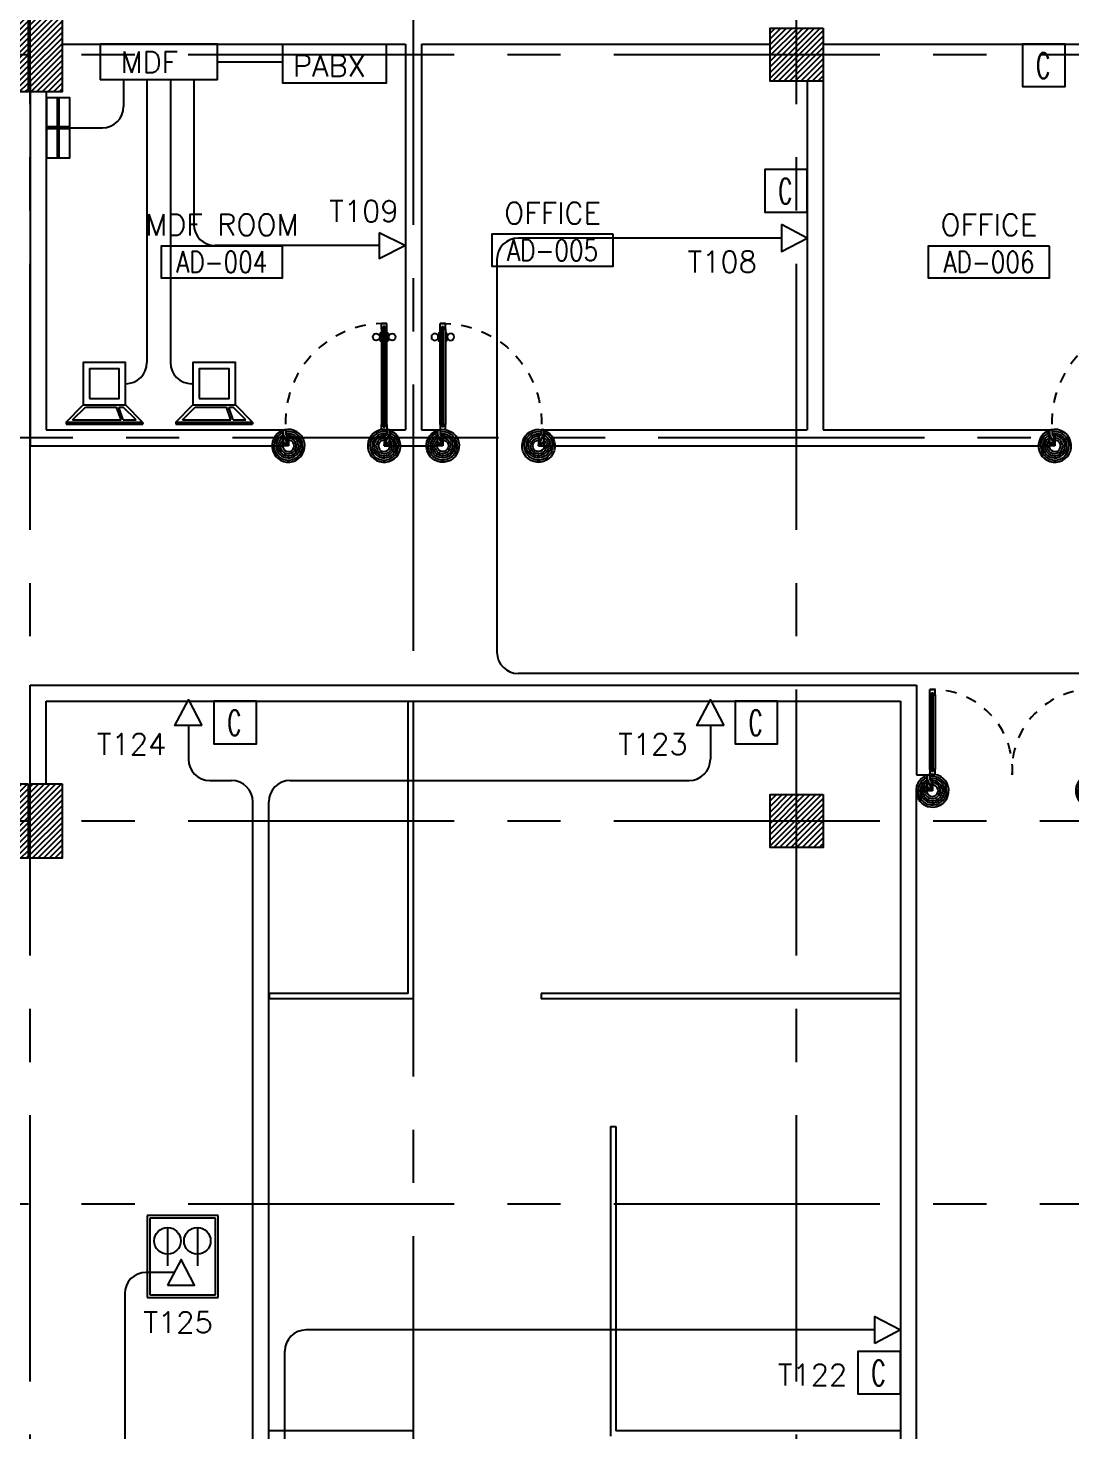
# Model space of a CAD drawing. Extents: x 0.8 to 94.1, y -6.1 to 84.2.
# Drawn here: x 49.38 to 59.17, y 21.54 to 34.72 of the extents above; entities that cross this region are included whole.
import ezdxf
from ezdxf.enums import TextEntityAlignment as Align

# ---------------------------------------------------------------- set-up
doc = ezdxf.new("R2010")
doc.units = 0
doc.header["$MEASUREMENT"] = 0
doc.linetypes.add('CENTERX2', pattern=[4, 2.5, -0.5, 0.5, -0.5])
doc.linetypes.add('HIDDEN', pattern=[0.375, 0.25, -0.125])
doc.layers.get('0').update_dxf_attribs({"color": 11, "linetype": 'CONTINUOUS'})
for name, color, linetype in [('AXES', 11, 'CENTERX2'), ('COL', 11, 'CONTINUOUS'), ('DOOR', 11, 'CONTINUOUS'), ('E-CO', 6, 'CONTINUOUS'), ('E-SOCKETS', 4, 'CONTINUOUS'), ('E-TEL', 4, 'CONTINUOUS'), ('E-TEXT', 2, 'CONTINUOUS'), ('E-WIRE', 4, 'CONTINUOUS'), ('FHC', 11, 'CONTINUOUS'), ('HAT', 11, 'CONTINUOUS'), ('PART', 11, 'CONTINUOUS'), ('RM-BOX', 11, 'CONTINUOUS'), ('RM-NAME', 11, 'CONTINUOUS'), ('RM-NO', 11, 'CONTINUOUS'), ('WALL', 11, 'CONTINUOUS')]:
    doc.layers.add(name, color=color, linetype=linetype)
doc.styles.add('ROMANS', font='ROMANS.shx', dxfattribs={"width": 0.6})
doc.styles.add('RS30', font='ROMANS.shx', dxfattribs={"height": 0.3})
doc.styles.get("Standard").update_dxf_attribs({"font": 'TXT.shx'})

# ---------------------------------------------------------------- blocks, each defined once
blk = doc.blocks.new('A$C5C1537D1')
at = {"layer": 'DOOR', "color": 0, "linetype": 'ByBlock'}
for p, q in [((25, 900), (25, 950)), ((75, 950), (25, 950)), ((25, 950), (75, 950)), ((75, 900), (75, 950)), ((1525, 900), (1525, 950)), ((1525, 950), (1575, 950)), ((1575, 950), (1525, 950)), ((1575, 900), (1575, 950)), ((25, 900), (42, 900)), ((42, 900), (42, 920)), ((42, 920), (58, 920)), ((58, 900), (58, 920)), ((58, 900), (75, 900)), ((1509, 855), (1509, 790)), ((1518, 855), (1509, 855)), ((1518, 778), (1518, 868)), ((1525, 868), (1518, 868)), ((1518, 855), (1518, 790)), ((1542, 900), (1525, 900)), ((1542, 900), (1542, 920)), ((1558, 920), (1542, 920)), ((1558, 900), (1558, 920)), ((1575, 900), (1558, 900)), ((1575, 868), (1582, 868)), ((1582, 778), (1582, 868)), ((1582, 855), (1582, 790)), ((1582, 855), (1591, 855)), ((1591, 855), (1591, 790)), ((1518, 790), (1509, 790)), ((1525, 778), (1518, 778)), ((1575, 778), (1582, 778)), ((1582, 790), (1591, 790)), ((0, 150), (25, 150)), ((0, 0), (0, 150)), ((25, 200), (25, 150)), ((42, 200), (25, 200)), ((25, 150), (25, 100)), ((75, 150), (25, 150)), ((42, 180), (42, 200)), ((58, 180), (42, 180)), ((58, 200), (58, 180)), ((75, 200), (58, 200)), ((75, 150), (75, 200)), ((1525, 150), (1525, 200)), ((1525, 200), (1542, 200)), ((1525, 150), (1575, 150)), ((1542, 200), (1542, 180)), ((1542, 180), (1558, 180)), ((1558, 180), (1558, 200)), ((1558, 200), (1575, 200)), ((1575, 200), (1575, 150)), ((1575, 150), (1575, 100)), ((1600, 150), (1575, 150)), ((1600, 0), (1600, 150)), ((50, 0), (0, 0)), ((25, 100), (50, 100)), ((50, 100), (50, 0)), ((1575, 100), (1550, 100)), ((1550, 100), (1550, 0)), ((1550, 0), (1600, 0))]:
    blk.add_line(p, q, dxfattribs=at)
at = {"layer": 'DOOR', "linetype": 'ByBlock'}
for p, q in [((25, 200), (25, 900)), ((42, 200), (42, 900)), ((58, 200), (58, 900)), ((75, 900), (75, 200)), ((1525, 900), (1525, 200)), ((1542, 200), (1542, 900)), ((1558, 200), (1558, 900)), ((1575, 200), (1575, 900))]:
    blk.add_line(p, q, dxfattribs=at)
at = {"layer": 'DOOR', "color": 9, "linetype": 'ByBlock'}
for p, q in [((50, 0), (0, 114)), ((50, 0), (0, 40)), ((50, 0), (37, 100)), ((1550, 0), (1600, 114)), ((1550, 0), (1563, 100)), ((1550, 0), (1600, 40))]:
    blk.add_line(p, q, dxfattribs=at)
at = {"layer": 'DOOR', "color": 0, "linetype": 'ByBlock'}
for centre in [(1476, 823), (1624, 823)]:
    blk.add_circle(centre, 32.4, dxfattribs=at)
at = {"layer": 'DOOR', "linetype": 'HIDDEN', "ltscale": 0.5}
for centre, start, end in [((50, 199), 356.2751, 91.9062), ((1550, 199), 88.0938, 183.7249)]:
    blk.add_arc(centre, 752, start, end, dxfattribs=at)
at = {"layer": 'DOOR', "color": 9, "linetype": 'ByBlock'}
for centre, radius, start, end in [((50, 0), 154, 103.7142, 108.8947), ((50, 0), 134, 100.72, 111.8402), ((1550, 0), 134, 68.1598, 79.28), ((1550, 0), 154, 71.1053, 76.2858), ((50, 0), 114, 102.6226, 115.9162), ((50, 0), 94.4, 90, 121.9818), ((50, 0), 74.4, 90, 132.2236), ((50, 0), 54.4, 90, 156.7926), ((50, 0), 34.4, 90, 180), ((50, 0), 14.4, 90, 180), ((1550, 0), 94.4, 58.0182, 90), ((1550, 0), 74.4, 47.7764, 90), ((1550, 0), 54.4, 23.2074, 90), ((1550, 0), 34.4, 0, 90), ((1550, 0), 14.4, 0, 90), ((1550, 0), 114, 64.0838, 77.3774)]:
    blk.add_arc(centre, radius, start, end, dxfattribs=at)
at = {"layer": 'WALL', "linetype": 'ByBlock'}
for p, q in [((0, 150), (0, 0)), ((1600, 150), (1600, 0))]:
    blk.add_line(p, q, dxfattribs=at)
blk = doc.blocks.new('COL50')
at = {"layer": 'COL'}
blk.add_lwpolyline([(-250, 250), (-250, -250), (250, -250), (250, 250)], close=True, dxfattribs=at)
blk = doc.blocks.new('*X70')
at = {"color": 0}
for p, q in [((227929, 25077), (228412, 25561)), ((227929, 25130), (228359, 25561)), ((227929, 25183), (228306, 25561)), ((227929, 25236), (228253, 25561)), ((227929, 25289), (228200, 25561)), ((227929, 25342), (228147, 25561)), ((227929, 25395), (228094, 25561)), ((227929, 25449), (228041, 25561)), ((227929, 25502), (227988, 25561)), ((227929, 25555), (227935, 25561)), ((227965, 25061), (228429, 25524)), ((228018, 25061), (228429, 25471)), ((228071, 25061), (228429, 25418)), ((228124, 25061), (228429, 25365)), ((228177, 25061), (228429, 25312)), ((228230, 25061), (228429, 25259)), ((228283, 25061), (228429, 25206)), ((228337, 25061), (228429, 25153)), ((228390, 25061), (228429, 25100))]:
    blk.add_line(p, q, dxfattribs=at)
blk = doc.blocks.new('RM1')
at = {"layer": 'RM-BOX'}
blk.add_lwpolyline([(570, -200), (-570, -200), (-570, -500), (570, -500)], close=True, dxfattribs=at)
at = {"layer": 'RM-NAME', "style": 'ROMANS'}
for tag, p in [('ROOMNAME1', (0, 324)), ('ROOMNAME2', (0, 0))]:
    blk.add_attdef(tag, text='', height=200, dxfattribs=at).set_placement(p, align=Align.MIDDLE)
at = {"layer": 'RM-NO', "style": 'ROMANS', "width": 0.8}
blk.add_attdef('ROOMNO', text='', height=200, dxfattribs=at).set_placement((0, -350), align=Align.MIDDLE)
blk = doc.blocks.new('A$C24ED45A6')
at = {"layer": 'DOOR', "color": 0, "linetype": 'ByBlock'}
for p, q in [((909, 1055), (909, 990)), ((918, 1055), (909, 1055)), ((918, 978), (918, 1068)), ((925, 1068), (918, 1068)), ((918, 1055), (918, 990)), ((925, 1100), (925, 1150)), ((925, 1150), (975, 1150)), ((975, 1150), (925, 1150)), ((942, 1100), (925, 1100)), ((942, 1100), (942, 1120)), ((958, 1120), (942, 1120)), ((958, 1100), (958, 1120)), ((975, 1100), (958, 1100)), ((975, 1100), (975, 1150)), ((975, 1068), (982, 1068)), ((982, 978), (982, 1068)), ((982, 1055), (982, 990)), ((982, 1055), (991, 1055)), ((991, 1055), (991, 990)), ((918, 990), (909, 990)), ((925, 978), (918, 978)), ((975, 978), (982, 978)), ((982, 990), (991, 990)), ((0, 0), (0, 150)), ((0, 150), (25, 150)), ((25, 150), (25, 100)), ((925, 150), (925, 200)), ((925, 200), (942, 200)), ((925, 150), (975, 150)), ((942, 200), (942, 180)), ((942, 180), (958, 180)), ((958, 180), (958, 200)), ((958, 200), (975, 200)), ((975, 200), (975, 150)), ((1000, 150), (975, 150)), ((975, 150), (975, 100)), ((1000, 150), (1000, 0)), ((50, 0), (0, 0)), ((25, 100), (50, 100)), ((50, 100), (50, 0)), ((975, 100), (950, 100)), ((950, 100), (950, 0)), ((950, 0), (1000, 0))]:
    blk.add_line(p, q, dxfattribs=at)
at = {"layer": 'DOOR', "linetype": 'ByBlock'}
for p, q in [((925, 1100), (925, 200)), ((942, 200), (942, 1100)), ((958, 200), (958, 1100)), ((975, 200), (975, 1100))]:
    blk.add_line(p, q, dxfattribs=at)
at = {"layer": 'DOOR', "color": 9, "linetype": 'ByBlock'}
for p, q in [((50, 0), (0, 114)), ((50, 0), (0, 40)), ((50, 0), (37, 100)), ((950, 0), (1000, 114)), ((950, 0), (963, 100)), ((950, 0), (1000, 40))]:
    blk.add_line(p, q, dxfattribs=at)
at = {"layer": 'DOOR', "color": 0, "linetype": 'ByBlock'}
for centre in [(876, 1023), (1024, 1023)]:
    blk.add_circle(centre, 32.4, dxfattribs=at)
at = {"layer": 'DOOR', "linetype": 'HIDDEN', "ltscale": 0.5}
blk.add_arc((950, 222), 928, 88.456, 184.4816, dxfattribs=at)
at = {"layer": 'DOOR', "color": 9, "linetype": 'ByBlock'}
for centre, radius, start, end in [((50, 0), 154, 103.7142, 108.8947), ((50, 0), 134, 100.72, 111.8402), ((950, 0), 134, 68.1598, 79.28), ((950, 0), 154, 71.1053, 76.2858), ((50, 0), 114, 102.6226, 115.9162), ((50, 0), 94.4, 90, 121.9818), ((50, 0), 74.4, 90, 132.2236), ((50, 0), 54.4, 90, 156.7926), ((50, 0), 34.4, 90, 180), ((50, 0), 14.4, 90, 180), ((950, 0), 94.4, 58.0182, 90), ((950, 0), 74.4, 47.7764, 90), ((950, 0), 54.4, 23.2074, 90), ((950, 0), 34.4, 0, 90), ((950, 0), 14.4, 0, 90), ((950, 0), 114, 64.0838, 77.3774)]:
    blk.add_arc(centre, radius, start, end, dxfattribs=at)
at = {"layer": 'WALL'}
blk.add_line((1000, 0), (1000, 150), dxfattribs=at)
blk = doc.blocks.new('*X60')
at = {"color": 0}
for p, q in [((227929, 32290), (228400, 32761)), ((227929, 32343), (228347, 32761)), ((227929, 32396), (228294, 32761)), ((227929, 32449), (228241, 32761)), ((227929, 32502), (228188, 32761)), ((227929, 32555), (228135, 32761)), ((227929, 32608), (228082, 32761)), ((227929, 32661), (228029, 32761)), ((227929, 32714), (227976, 32761)), ((227953, 32261), (228429, 32737)), ((228006, 32261), (228429, 32684)), ((228059, 32261), (228429, 32631)), ((228112, 32261), (228429, 32578)), ((228165, 32261), (228429, 32525)), ((228218, 32261), (228429, 32472)), ((228271, 32261), (228429, 32419)), ((228324, 32261), (228429, 32366)), ((228377, 32261), (228429, 32312))]:
    blk.add_line(p, q, dxfattribs=at)
blk = doc.blocks.new('C11')
at = {"layer": 'HAT'}
h = blk.add_hatch(dxfattribs=at)
h.set_pattern_fill('ANSI31', color=256, scale=300, style=0)
h.set_pattern_definition([(45, (-383765.23, -62181), (-26.5165043, 26.5165043), [])])
h.paths.add_polyline_path([(-20, 350), (-20, 700), (-320, 700), (-320, 350)])
h.paths.add_polyline_path([(-320, 0), (-20, 0), (-20, 350), (-320, 350)])
h = blk.add_hatch(dxfattribs=at)
h.set_pattern_fill('ANSI31', color=256, scale=300, style=0)
h.set_pattern_definition([(45, (-383445.23, -62181), (-26.5165043, 26.5165043), [])])
h.paths.add_polyline_path([(300, 350), (300, 700), (0, 700), (0, 350)])
h.paths.add_polyline_path([(0, 0), (300, 0), (300, 350), (0, 350)])
at = {"layer": 'COL'}
for points in [[(-20, 700), (-20, 0), (-320, 0), (-320, 700)], [(300, 700), (300, 0), (0, 0), (0, 700)]]:
    blk.add_lwpolyline(points, close=True, dxfattribs=at)

msp = doc.modelspace()

# ---------------------------------------------------------------- hatches: boundary and pattern name
at = {"layer": 'FHC', "linetype": 'ByBlock', "ltscale": 0.3}
h = msp.add_hatch(dxfattribs=at)
h.set_pattern_fill('ANSI32', color=11, scale=175, angle=90, style=0)
h.set_pattern_definition([(135, (80.2427, -201.251854), (-0.046403882, -0.046403882), []), (135, (80.2427, -201.22092), (-0.046403882, -0.046403882), [])])
h.paths.add_polyline_path([(49.1917, 31.8643), (49.0017, 31.8643), (49.0017, 30.9443), (49.1917, 30.9443)])
h.paths.add_polyline_path([(49.6128, 30.7317), (49.192, 30.7317), (49.192, 30.9942), (49.6128, 30.9942)], flags=9)

# ---------------------------------------------------------------- linework, layer by layer
at = {"layer": 'AXES'}
for p, q in [((56.5967, 6.005), (56.5967, 83.5441)), ((49.3967, 6.005), (49.3967, 83.1941)), ((52.9967, 12.8693), (52.9967, 71.6893)), ((93.3795, 34.4693), (23.5567, 34.4693)), ((81.7967, 30.8693), (7.3367, 30.8693)), ((93.3795, 27.2693), (23.5567, 27.2693)), ((93.3795, 23.6693), (23.5567, 23.6693))]:
    msp.add_line(p, q, dxfattribs=at)
at = {"layer": 'E-CO', "color": 4}
for points in [[(59.1188, 34.5693), (58.7188, 34.5693), (58.7188, 34.1693), (59.1188, 34.1693)], [(56.6967, 33.3895), (56.2967, 33.3895), (56.2967, 32.9895), (56.6967, 32.9895)], [(51.5211, 28.3943), (51.1211, 28.3943), (51.1211, 27.9943), (51.5211, 27.9943)], [(56.418, 28.3943), (56.018, 28.3943), (56.018, 27.9943), (56.418, 27.9943)], [(57.5717, 22.2866), (57.1717, 22.2866), (57.1717, 21.8866), (57.5717, 21.8866)]]:
    msp.add_lwpolyline(points, close=True, dxfattribs=at)
at = {"layer": 'E-SOCKETS'}
for p, q in [((51.1638, 23.5637), (50.4964, 23.5637)), ((50.4964, 23.5637), (50.4964, 22.7941)), ((51.1638, 22.7941), (51.1638, 23.5637)), ((50.6869, 23.4496), (50.6869, 23.0912)), ((50.9669, 23.4496), (50.9669, 23.0912)), ((50.4964, 22.7941), (51.1638, 22.7941))]:
    msp.add_line(p, q, dxfattribs=at)
at = {"layer": 'E-SOCKETS', "color": 5}
for p, q in [((51.1388, 23.5387), (50.5214, 23.5387)), ((50.5214, 23.5387), (50.5214, 22.8191)), ((51.1388, 22.8191), (51.1388, 23.5387)), ((50.5214, 22.8191), (51.1388, 22.8191))]:
    msp.add_line(p, q, dxfattribs=at)
at = {"layer": 'E-SOCKETS'}
msp.add_lwpolyline([(50.6879, 22.9081), (50.9404, 22.9081), (50.8142, 23.1502), (50.8142, 23.1502)], close=True, dxfattribs=at)
for centre in [(50.6869, 23.3246), (50.9669, 23.3246)]:
    msp.add_circle(centre, 0.125, dxfattribs=at)
at = {"layer": 'E-TEL', "color": 4}
for p, q in [((51.1561, 34.5693), (50.0528, 34.5693)), ((50.0528, 34.5693), (50.0528, 34.2317)), ((51.1561, 34.2317), (51.1561, 34.5693)), ((51.1561, 34.4005), (51.7685, 34.4005)), ((51.1561, 34.2317), (50.0528, 34.2317)), ((50.2745, 34.2317), (50.2745, 33.9817)), ((50.4939, 34.2317), (50.4939, 31.5782)), ((50.7134, 34.2317), (50.7134, 31.5782)), ((50.9329, 34.2317), (50.9329, 32.8753)), ((49.6517, 33.4978), (49.6517, 34.0657)), ((49.6675, 33.4978), (49.6675, 34.0657)), ((49.7661, 33.7903), (49.5524, 33.7903)), ((49.7661, 33.7719), (49.5524, 33.7719)), ((49.7661, 33.7817), (50.0745, 33.7817)), ((52.6754, 32.6753), (51.1329, 32.6753)), ((50.2931, 31.3782), (50.2939, 31.3782)), ((50.9254, 31.3782), (50.9134, 31.3782))]:
    msp.add_line(p, q, dxfattribs=at)
at = {"layer": 'E-TEL', "color": 4, "linetype": 'Continuous'}
for p, q in [((49.7331, 31.0182), (49.8931, 31.1782)), ((50.4531, 31.0182), (50.2931, 31.1782)), ((50.7654, 31.0182), (50.9254, 31.1782)), ((51.4854, 31.0182), (51.3254, 31.1782)), ((49.7331, 31.0182), (50.4531, 31.0182)), ((49.7331, 31.0182), (49.7331, 30.9982)), ((49.7331, 30.9982), (50.4535, 30.9982)), ((50.4531, 31.0182), (50.4535, 30.9982)), ((50.7654, 31.0182), (51.4854, 31.0182)), ((50.7654, 31.0182), (50.7654, 30.9982)), ((50.7654, 30.9982), (51.4858, 30.9982)), ((51.4854, 31.0182), (51.4858, 30.9982))]:
    msp.add_line(p, q, dxfattribs=at)
at = {"layer": 'E-TEL', "color": 4}
for points in [[(56.4545, 32.8725), (56.4545, 32.6199), (56.6967, 32.7462), (56.6967, 32.7462)], [(52.6754, 32.7953), (52.6754, 32.5553), (52.916, 32.6771)], [(51.0093, 28.1671), (50.7567, 28.1671), (50.883, 28.4093), (50.883, 28.4093)], [(55.9125, 28.1671), (55.6599, 28.1671), (55.7862, 28.4093), (55.7862, 28.4093)], [(57.3295, 22.3617), (57.3295, 22.6142), (57.5717, 22.4879), (57.5717, 22.4879)]]:
    msp.add_lwpolyline(points, close=True, dxfattribs=at)
for points in [[(49.7955, 31.0382), (49.9155, 31.1582)], [(49.9155, 31.1582), (50.2082, 31.1582)], [(50.2499, 31.0382), (50.2082, 31.1582)], [(50.271, 31.0382), (50.2294, 31.1582)], [(50.2294, 31.1582), (50.2707, 31.1582)], [(50.3907, 31.0382), (50.2707, 31.1582)], [(50.8279, 31.0382), (50.9479, 31.1582)], [(50.9479, 31.1582), (51.2406, 31.1582)], [(51.2822, 31.0382), (51.2406, 31.1582)], [(51.2618, 31.1582), (51.303, 31.1582)], [(51.3034, 31.0382), (51.2618, 31.1582)], [(51.423, 31.0382), (51.303, 31.1582)], [(49.7955, 31.0382), (50.2499, 31.0382)], [(50.271, 31.0382), (50.3907, 31.0382)], [(50.8279, 31.0382), (51.2822, 31.0382)], [(51.3034, 31.0382), (51.423, 31.0382)]]:
    msp.add_lwpolyline(points, dxfattribs=at)
for centre, start, end in [((50.0745, 33.9817), 270, 0), ((51.1329, 32.8753), 180, 270), ((50.2939, 31.5782), 270, 0), ((50.9134, 31.5782), 180, 270)]:
    msp.add_arc(centre, 0.2, start, end, dxfattribs=at)
at = {"layer": 'E-TEL', "color": 4, "linetype": 'Continuous'}
for points in [[(51.7685, 34.5693), (52.7421, 34.5693), (52.7421, 34.2029), (51.7685, 34.2029)], [(49.5524, 33.4978), (49.5524, 34.0657), (49.7661, 34.0657), (49.7661, 33.4978)], [(49.8931, 31.1782), (50.2931, 31.1782), (50.2931, 31.5782), (49.8931, 31.5782)], [(50.9254, 31.1782), (51.3254, 31.1782), (51.3254, 31.5782), (50.9254, 31.5782)]]:
    msp.add_3dface(points, dxfattribs=at)
at = {"layer": 'E-TEL', "color": 4}
for points in [[(49.9531, 31.2382), (50.2331, 31.2382), (50.2331, 31.5182), (49.9531, 31.5182)], [(50.9854, 31.2382), (51.2654, 31.2382), (51.2654, 31.5182), (50.9854, 31.5182)]]:
    msp.add_3dface(points, dxfattribs=at)
at = {"layer": 'E-WIRE', "color": 4}
for p, q in [((56.4545, 32.7462), (53.9814, 32.7462)), ((53.7814, 32.5462), (53.7814, 28.856)), ((71.63, 28.656), (53.9814, 28.656))]:
    msp.add_line(p, q, dxfattribs=at)
at = {"layer": 'E-WIRE'}
for p, q in [((50.883, 28.1671), (50.883, 27.8508)), ((55.7862, 28.1671), (55.7862, 27.8508)), ((51.083, 27.6508), (51.2876, 27.6508)), ((51.8376, 27.6508), (55.5862, 27.6508)), ((51.4876, 17.4622), (51.4876, 27.4508)), ((51.6376, 17.4622), (51.6376, 27.4508)), ((50.751, 23.0291), (50.4844, 23.0291)), ((50.2844, 22.8291), (50.2844, 17.4033)), ((57.3295, 22.4879), (51.9876, 22.4879)), ((51.7876, 17.4622), (51.7876, 22.2879))]:
    msp.add_line(p, q, dxfattribs=at)
at = {"layer": 'E-WIRE', "color": 4}
for centre, start, end in [((53.9814, 32.5462), 90, 180), ((53.9814, 28.856), 180, 270)]:
    msp.add_arc(centre, 0.2, start, end, dxfattribs=at)
at = {"layer": 'E-WIRE'}
for centre, start, end in [((51.083, 27.8508), 180, 270), ((55.5862, 27.8508), 270, 0), ((51.2876, 27.4508), 0, 90), ((51.8376, 27.4508), 90, 180), ((50.4844, 22.8291), 90, 180), ((51.9876, 22.2879), 90, 180)]:
    msp.add_arc(centre, 0.2, start, end, dxfattribs=at)
at = {"layer": 'PART'}
for p, q in [((52.9467, 25.6493), (52.9467, 28.3943)), ((52.9967, 25.5993), (52.9967, 28.3943)), ((52.9467, 25.6493), (51.64, 25.6493)), ((51.64, 25.6493), (51.64, 25.5993)), ((52.9967, 25.5993), (51.64, 25.5993)), ((57.5717, 25.6493), (54.1967, 25.6493)), ((54.1967, 25.6493), (54.1967, 25.5993)), ((57.5717, 25.5993), (54.1967, 25.5993)), ((54.8467, 24.3993), (54.8967, 24.3993)), ((54.8467, 24.3993), (54.8467, 21.4893)), ((54.8967, 24.3993), (54.8967, 21.5393)), ((52.9967, 21.5393), (51.64, 21.5393)), ((57.5717, 21.5393), (54.8967, 21.5393))]:
    msp.add_line(p, q, dxfattribs=at)
at = {"layer": 'WALL'}
for p, q in [((49.6967, 34.5693), (52.9217, 34.5693)), ((52.9217, 34.5693), (52.9217, 30.9443)), ((53.0717, 34.5693), (56.3467, 34.5693)), ((53.0717, 34.5693), (53.0717, 30.9443)), ((56.8467, 34.5693), (60.1217, 34.5693)), ((49.3967, 34.2193), (49.3967, 30.7943)), ((56.6967, 34.2193), (56.6967, 30.9443)), ((56.8467, 34.2193), (56.8467, 30.9443)), ((49.5467, 34.1193), (49.5467, 30.9443)), ((49.5467, 30.9443), (51.7717, 30.9443)), ((51.7717, 30.9443), (51.7717, 30.7943)), ((52.7717, 30.9443), (52.9217, 30.9443)), ((52.7717, 30.9443), (52.7717, 30.7943)), ((53.0717, 30.9443), (53.2217, 30.9443)), ((53.2217, 30.9443), (53.2217, 30.7943)), ((54.2217, 30.9443), (56.6967, 30.9443)), ((54.2217, 30.9443), (54.2217, 30.7943)), ((56.8467, 30.9443), (58.9717, 30.9443)), ((58.9717, 30.9443), (58.9717, 30.7943)), ((49.3967, 30.7943), (51.7717, 30.7943)), ((52.7717, 30.7943), (53.2217, 30.7943)), ((54.2217, 30.7943), (58.9717, 30.7943)), ((49.3967, 27.5193), (49.3967, 28.5443)), ((49.3967, 28.5443), (57.7217, 28.5443)), ((57.7217, 28.5443), (57.7217, 27.7045)), ((49.5467, 27.6193), (49.5467, 28.3943)), ((49.5467, 28.3943), (57.5717, 28.3943)), ((57.5717, 28.3943), (57.5717, 18.7443)), ((57.7217, 27.7045), (57.8217, 27.7045)), ((57.8217, 27.5545), (57.8217, 27.7045)), ((57.7217, 18.5943), (57.7217, 27.5545)), ((57.7217, 27.5545), (57.8217, 27.5545))]:
    msp.add_line(p, q, dxfattribs=at)

# ---------------------------------------------------------------- block references
at = {"layer": 'COL', "xscale": -0.001000000047497451, "yscale": 0.0009999999892897904, "zscale": 0.001}
for p in [(56.5967, 34.4693), (56.5967, 27.2693)]:
    msp.add_blockref('COL50', p, dxfattribs=at)
at = {"layer": 'DOOR', "color": 0, "yscale": 0.0009999999892897904, "zscale": 0.001}
for name, p, xscale in [('A$C24ED45A6', (51.7717, 30.7943), 0.001000000047497451), ('A$C24ED45A6', (54.2217, 30.7943), -0.001000000047497451), ('A$C24ED45A6', (58.9717, 30.7943), 0.001000000047497451), ('A$C5C1537D1', (57.8217, 27.5545), 0.001000000047497451)]:
    msp.add_blockref(name, p, dxfattribs=dict(at, xscale=xscale))
at = {"layer": 'HAT', "xscale": 0.001000000047497451, "yscale": 0.0009999999892897904, "zscale": 0.001}
for name in ['*X60', '*X70']:
    msp.add_blockref(name, (-171.5819, 1.9583), dxfattribs=at)
for p, values in [((51.1961, 32.8717), {'ROOMNO': 'AD-004', 'ROOMNAME2': 'MDF ROOM'}), ((54.3036, 32.9814), {'ROOMNO': 'AD-005', 'ROOMNAME2': 'OFFICE'}), ((58.4027, 32.8717), {'ROOMNO': 'AD-006', 'ROOMNAME2': 'OFFICE'})]:
    msp.add_blockref('RM1', p, dxfattribs=at).add_auto_attribs(values)
at = {"layer": 'RM-NAME', "xscale": 0.001000000047497451, "yscale": 0.0009999999892897904, "zscale": 0.001}
for p in [(49.3967, 34.1193), (49.3967, 26.9193)]:
    msp.add_blockref('C11', p, dxfattribs=at)

# ---------------------------------------------------------------- texts
at = {"layer": 'E-CO', "color": 2, "style": 'ROMANS', "width": 0.6}
for p in [(58.8472, 34.2466), (56.4251, 33.0668), (51.2495, 28.0716), (56.1464, 28.0716), (57.3001, 21.9638)]:
    msp.add_text('C', height=0.24, dxfattribs=at).set_placement(p)
at = {"layer": 'E-TEL', "color": 4}
for s, style, p in [('MDF', 'ROMANS', (50.2459, 34.298, -1.008)), ('PABX ', 'RS30', (51.8638, 34.265))]:
    msp.add_text(s, height=0.2, dxfattribs=dict(at, style=style)).set_placement(p)
at = {"layer": 'E-TEXT', "color": 4}
for s, p in [('T109', (52.206, 32.8996)), ('T108', (55.5713, 32.4242)), ('T124', (50.0239, 27.892)), ('T123', (54.9208, 27.892)), ('T125', (50.4602, 22.4599)), ('T122', (56.4201, 21.966))]:
    msp.add_text(s, height=0.2, dxfattribs=at).set_placement(p)

doc.saveas('drawing.dxf')
